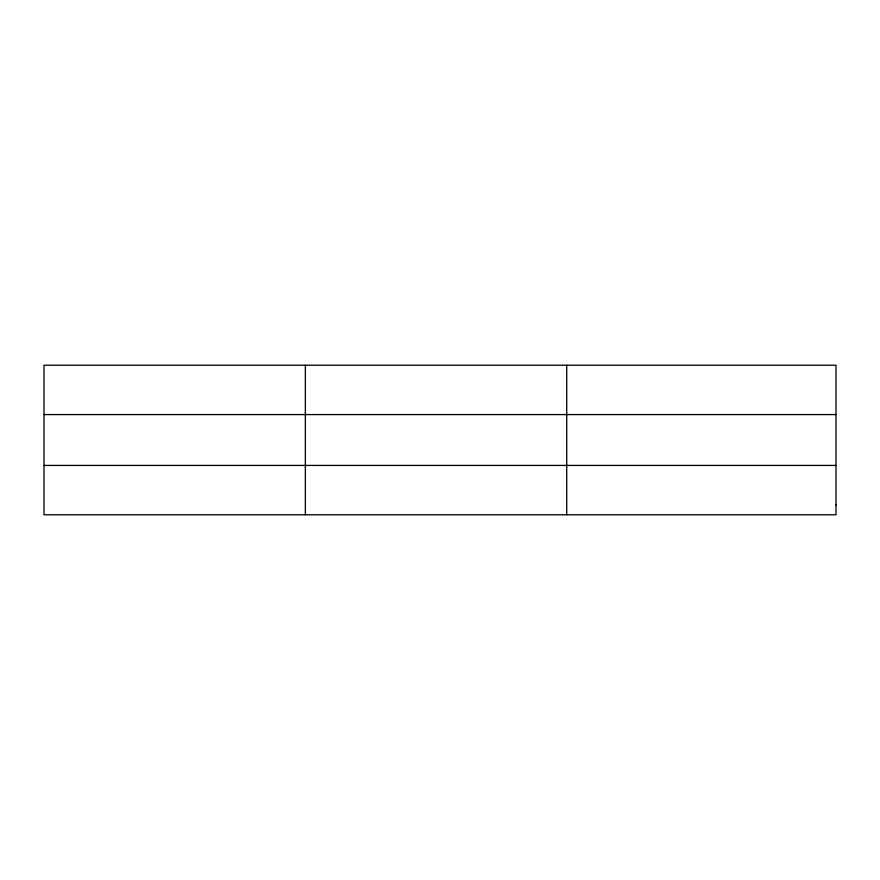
<?xml version="1.0" encoding="UTF-8"?>
<svg xmlns="http://www.w3.org/2000/svg" width="880" height="880" viewBox="0 0 880 880"><rect width="100%" height="100%" fill="white"/><g stroke="black" fill="none" stroke-linecap="round" stroke-linejoin="round"><path stroke-width="1.32" d="M305.36 365.233L305.36 514.767M566.72 365.233L566.72 514.767M44 414.579L836 414.579M44 465.421L836 465.421M836 504.889L836 514.767L44 514.767L44 365.233L836 365.233L836 504.889"/></g></svg>
